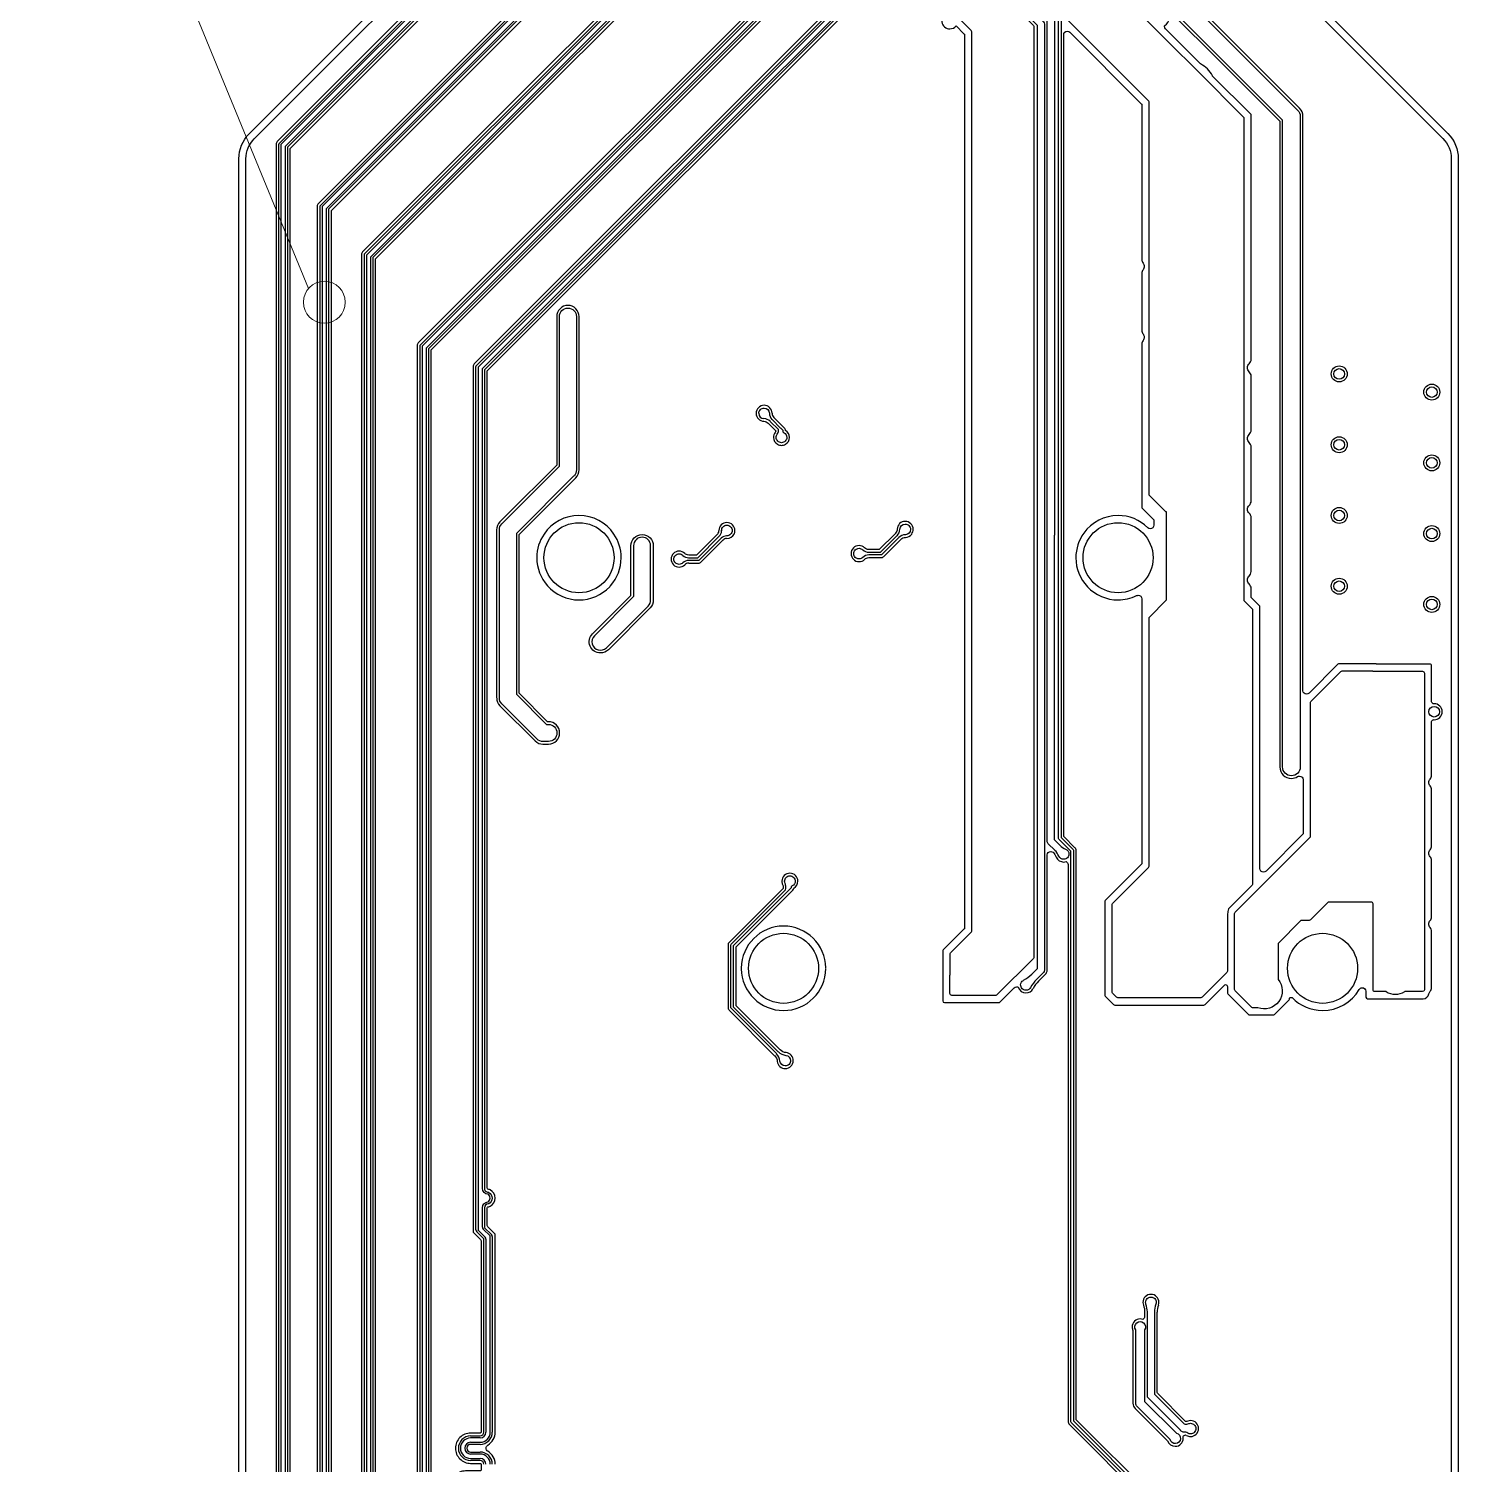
# Model space of a CAD drawing. Extents: x 4328 to 4769, y 264 to 576.
# Drawn here: x 4697.66 to 4738.08, y 477.68 to 518.25 of the extents above; entities that cross this region are included whole.
import ezdxf

# ---------------------------------------------------------------- set-up
doc = ezdxf.new("R2010")
doc.units = 0
doc.layers.add('gbr-dxf_layer0', color=7, linetype='Continuous')
doc.layers.add('gbr-outline-dxf_layer1', color=2, linetype='Continuous')
doc.layers.add('備註', color=1, linetype='Continuous', lineweight=5)

msp = doc.modelspace()

# ---------------------------------------------------------------- linework, layer by layer
at = {"layer": 'gbr-dxf_layer0'}
for p, q in [((4704.748, 515.008), (4715.929, 526.189)), ((4705.912, 513.256), (4717.66, 525.005)), ((4707.162, 511.888), (4718.786, 523.511)), ((4708.737, 509.313), (4720.591, 521.167)), ((4708.917, 509.238), (4720.771, 521.093)), ((4710.318, 508.722), (4721.704, 520.107)), ((4737.881, 514.58), (4737.881, 508.506)), ((4729.133, 511.331), (4729.133, 509.735)), ((4729.133, 509.33), (4729.133, 508.506)), ((4703.806, 507.993), (4703.806, 508.481)), ((4704.658, 508.506), (4704.658, 507.968)), ((4705.822, 508.506), (4705.822, 508.481)), ((4705.822, 508.481), (4705.822, 507.968)), ((4706.222, 507.993), (4706.222, 508.506)), ((4707.072, 508.481), (4707.072, 507.968)), ((4707.473, 507.968), (4707.473, 508.506)), ((4708.646, 508.481), (4708.646, 507.993)), ((4709.047, 507.993), (4709.047, 508.481)), ((4710.228, 508.506), (4710.228, 507.968)), ((4710.629, 507.993), (4710.629, 508.481)), ((4712.593, 508.506), (4712.593, 507.968)), ((4724.12, 508.506), (4724.12, 508.481)), ((4724.12, 508.481), (4724.12, 507.968)), ((4729.133, 508.506), (4729.133, 508.481)), ((4729.133, 508.481), (4729.133, 507.993)), ((4732.224, 506.91), (4732.224, 508.428)), ((4733.689, 507.993), (4733.689, 508.481)), ((4737.881, 508.506), (4737.881, 507.968)), ((4703.806, 506.506), (4703.806, 507.993)), ((4704.658, 507.968), (4704.658, 506.481)), ((4705.059, 506.506), (4705.059, 507.993)), ((4705.822, 507.968), (4705.822, 506.481)), ((4706.222, 506.481), (4706.222, 507.993)), ((4707.072, 507.968), (4707.072, 506.506)), ((4707.473, 506.506), (4707.473, 507.968)), ((4708.647, 507.993), (4708.647, 506.481)), ((4709.047, 506.506), (4709.047, 507.993)), ((4710.228, 507.968), (4710.228, 506.481)), ((4710.629, 506.506), (4710.629, 507.993)), ((4712.593, 507.968), (4712.593, 506.481)), ((4713.227, 506.481), (4713.227, 507.993)), ((4724.12, 507.968), (4724.12, 506.506)), ((4726.925, 506.506), (4726.925, 507.968)), ((4729.133, 507.993), (4729.133, 506.481)), ((4733.689, 506.506), (4733.689, 507.993)), ((4737.881, 507.968), (4737.881, 506.481)), ((4718.975, 507.021), (4718.735, 507.261)), ((4718.574, 507.101), (4718.786, 506.89)), ((4718.681, 507.208), (4718.922, 506.966)), ((4703.806, 505.993), (4703.806, 506.506)), ((4704.658, 506.481), (4704.658, 505.968)), ((4705.059, 505.968), (4705.059, 506.506)), ((4705.821, 506.481), (4705.821, 505.993)), ((4706.222, 505.993), (4706.222, 506.481)), ((4707.072, 506.506), (4707.072, 505.968)), ((4707.473, 505.993), (4707.473, 506.506)), ((4708.647, 506.481), (4708.647, 505.968)), ((4709.047, 505.993), (4709.047, 506.506)), ((4710.228, 506.481), (4710.228, 505.968)), ((4710.629, 505.968), (4710.629, 506.506)), ((4712.593, 506.481), (4712.593, 505.993)), ((4713.227, 505.993), (4713.227, 506.481)), ((4724.12, 506.506), (4724.12, 505.968)), ((4726.925, 505.993), (4726.925, 506.506)), ((4729.133, 506.481), (4729.133, 505.968)), ((4732.224, 504.909), (4732.224, 506.427)), ((4733.689, 505.993), (4733.689, 506.506)), ((4737.881, 506.481), (4737.881, 505.968)), ((4703.806, 504.481), (4703.806, 505.993)), ((4705.822, 505.993), (4705.822, 504.481)), ((4706.222, 504.506), (4706.222, 505.993)), ((4707.473, 504.506), (4707.473, 505.993)), ((4709.047, 504.481), (4709.047, 505.993)), ((4726.925, 504.506), (4726.925, 505.993)), ((4733.689, 504.481), (4733.689, 505.993)), ((4704.658, 505.968), (4704.658, 504.506)), ((4705.059, 504.506), (4705.059, 505.968)), ((4707.072, 505.968), (4707.072, 504.481)), ((4708.646, 505.968), (4708.646, 504.481)), ((4710.228, 505.968), (4710.228, 504.506)), ((4710.629, 504.506), (4710.629, 505.968)), ((4724.12, 505.968), (4724.12, 504.481)), ((4737.881, 505.968), (4737.881, 504.506)), ((4703.806, 503.993), (4703.806, 504.481)), ((4704.658, 504.506), (4704.658, 503.968)), ((4705.059, 503.993), (4705.059, 504.506)), ((4705.822, 504.481), (4705.822, 503.968)), ((4706.222, 503.993), (4706.222, 504.506)), ((4707.072, 504.481), (4707.072, 503.968)), ((4707.473, 503.968), (4707.473, 504.506)), ((4708.646, 504.481), (4708.646, 503.993)), ((4709.047, 503.993), (4709.047, 504.481)), ((4710.228, 504.506), (4710.228, 503.968)), ((4710.629, 503.993), (4710.629, 504.506)), ((4724.12, 504.481), (4724.12, 503.993)), ((4726.925, 503.968), (4726.925, 504.506)), ((4732.224, 502.91), (4732.224, 504.428)), ((4733.689, 503.993), (4733.689, 504.481)), ((4737.881, 504.506), (4737.881, 503.968)), ((4703.806, 502.506), (4703.806, 503.993)), ((4704.658, 503.968), (4704.658, 502.481)), ((4705.059, 502.481), (4705.059, 503.993)), ((4705.822, 503.968), (4705.822, 502.506)), ((4706.222, 502.481), (4706.222, 503.993)), ((4707.072, 503.968), (4707.072, 502.506)), ((4707.473, 502.506), (4707.473, 503.968)), ((4708.647, 503.993), (4708.647, 502.481)), ((4709.047, 502.506), (4709.047, 503.993)), ((4710.228, 503.968), (4710.228, 502.481)), ((4710.629, 502.481), (4710.629, 503.993)), ((4710.894, 503.968), (4710.894, 502.506)), ((4724.12, 503.993), (4724.12, 502.481)), ((4726.925, 502.506), (4726.925, 503.968)), ((4733.689, 502.481), (4733.689, 503.993)), ((4737.881, 503.968), (4737.881, 502.506)), ((4703.806, 501.968), (4703.806, 502.506)), ((4704.658, 502.481), (4704.658, 501.993)), ((4705.059, 501.993), (4705.059, 502.481)), ((4705.822, 502.506), (4705.822, 501.968)), ((4706.222, 501.993), (4706.222, 502.481)), ((4707.072, 502.506), (4707.072, 501.968)), ((4707.473, 501.968), (4707.473, 502.506)), ((4708.646, 502.481), (4708.646, 501.993)), ((4709.047, 501.968), (4709.047, 502.506)), ((4710.228, 502.481), (4710.228, 501.993)), ((4710.629, 501.993), (4710.629, 502.481)), ((4710.894, 502.506), (4710.894, 501.968)), ((4711.528, 501.993), (4711.528, 502.481)), ((4724.12, 502.481), (4724.12, 501.993)), ((4726.925, 501.968), (4726.925, 502.506)), ((4733.689, 501.993), (4733.689, 502.481)), ((4737.881, 502.506), (4737.881, 501.968)), ((4703.806, 491.707), (4703.806, 501.968)), ((4704.658, 501.993), (4704.658, 491.682)), ((4705.059, 491.707), (4705.059, 501.993)), ((4705.822, 501.968), (4705.822, 491.682)), ((4706.222, 491.682), (4706.222, 501.993)), ((4707.072, 501.968), (4707.072, 491.707)), ((4707.473, 491.707), (4707.473, 501.968)), ((4708.647, 501.993), (4708.647, 491.682)), ((4709.047, 491.707), (4709.047, 501.968)), ((4710.228, 501.993), (4710.228, 491.682)), ((4710.629, 491.707), (4710.629, 501.993)), ((4710.894, 501.968), (4710.894, 499.339)), ((4724.12, 501.993), (4724.12, 501.968)), ((4737.881, 501.968), (4737.881, 491.707)), ((4737.325, 495.157), (4737.325, 496.738)), ((4719.211, 493.959), (4719.117, 493.864)), ((4737.325, 491.682), (4737.325, 492.738)), ((4703.806, 480.318), (4703.806, 491.707)), ((4704.658, 491.682), (4704.658, 480.343)), ((4705.059, 480.318), (4705.059, 491.707)), ((4705.821, 491.682), (4705.821, 480.343)), ((4706.222, 480.343), (4706.222, 491.682)), ((4707.072, 491.707), (4707.072, 480.318)), ((4708.647, 491.682), (4708.647, 480.343)), ((4709.047, 480.318), (4709.047, 491.707)), ((4710.629, 485.476), (4710.629, 491.707)), ((4717.435, 491.682), (4717.435, 490.591)), ((4717.811, 491.688), (4717.811, 491.682)), ((4720.197, 491.694), (4720.197, 491.7)), ((4723.507, 491.682), (4723.507, 491.589)), ((4727.049, 491.707), (4727.049, 491.682)), ((4727.049, 491.682), (4727.049, 480.343)), ((4728.087, 491.707), (4728.087, 491.682)), ((4737.325, 491.157), (4737.325, 491.682)), ((4737.881, 491.707), (4737.881, 480.318)), ((4710.49, 484.38), (4710.49, 484.923)), ((4710.547, 484.925), (4710.547, 484.379)), ((4710.527, 484.055), (4710.334, 484.248)), ((4710.373, 484.289), (4710.569, 484.093)), ((4710.708, 484.129), (4710.513, 484.323)), ((4710.554, 484.363), (4710.749, 484.168)), ((4710.715, 478.586), (4710.715, 484.111)), ((4710.772, 484.113), (4710.772, 478.585)), ((4710.534, 478.585), (4710.534, 484.037)), ((4710.591, 484.038), (4710.591, 478.586)), ((4729.569, 480.343), (4729.569, 481.972)), ((4703.806, 444.318), (4703.806, 480.318)), ((4705.059, 463.941), (4705.059, 480.318)), ((4708.647, 480.343), (4708.647, 480.318)), ((4708.647, 480.318), (4708.647, 463.698)), ((4709.047, 463.698), (4709.047, 480.318)), ((4710.853, 478.585), (4710.853, 480.318)), ((4727.276, 479.393), (4727.276, 480.343)), ((4737.881, 480.318), (4737.881, 444.28)), ((4710.159, 478.476), (4710.426, 478.476)), ((4710.425, 478.419), (4710.161, 478.419)), ((4710.159, 478.296), (4710.425, 478.296)), ((4710.426, 478.239), (4710.16, 478.239)), ((4710.16, 478.021), (4710.426, 478.021)), ((4710.425, 477.964), (4710.159, 477.964)), ((4710.159, 477.841), (4710.425, 477.841)), ((4710.426, 477.784), (4710.16, 477.784))]:
    msp.add_line(p, q, dxfattribs=at)
at = {"layer": 'gbr-dxf_layer0', "linetype": 'Continuous'}
for points in [[(4721.04, 540.845, -0.099525), (4721.014, 540.751), (4720.942, 540.751, 0.089296), (4720.957, 540.83, 0.41422), (4720.731, 541.056, 0.41422), (4720.505, 540.83, 0.231229), (4720.592, 540.651, -0.179547), (4720.665, 540.53), (4720.665, 537.504, -0.198804), (4720.651, 537.469), (4720.507, 537.325, 0.198757), (4720.492, 537.29), (4720.492, 533.567, -0.135276), (4720.442, 533.432, 0.157191), (4720.4, 533.3, 0.181517), (4720.456, 533.151, -0.181196), (4720.516, 532.991), (4720.516, 521.228, -0.194498), (4720.502, 521.193), (4708.679, 509.371, 0.198962), (4708.647, 509.293), (4708.647, 508.481)], [(4705.059, 507.993), (4705.059, 508.481), (4705.059, 508.506), (4705.059, 514.867), (4716.24, 526.048, 0.198884), (4716.255, 526.084), (4716.255, 533.518, -0.198989), (4716.27, 533.553), (4716.286, 533.569, -0.165504), (4716.421, 533.63, 0.388839), (4716.628, 533.855, 0.380373), (4716.428, 534.079, -0.128324), (4716.338, 534.115, -0.09045), (4716.329, 534.151), (4716.329, 537.882, -0.198889), (4716.343, 537.918), (4717.87, 539.444, 0.198874), (4717.885, 539.48), (4717.885, 540.541), (4717.923, 540.579)], [(4709.047, 508.481), (4709.047, 509.172), (4720.902, 521.027, 0.198874), (4720.917, 521.062), (4720.917, 532.49, -0.160575), (4720.991, 532.539, 0.343149), (4721.162, 532.758, 0.197374), (4721.096, 532.917, -0.173063), (4721.023, 533.077), (4721.023, 533.733, 0.198889), (4721.008, 533.768), (4720.908, 533.869, -0.198941), (4720.893, 533.904), (4720.893, 537.124, -0.198766), (4720.908, 537.159), (4721.052, 537.303, 0.198763), (4721.066, 537.338), (4721.066, 540.474), (4721.124, 540.532, -0.179117), (4721.282, 540.603)], [(4723.541, 540.719, 0.013063), (4723.541, 540.71), (4723.541, 540.584, -0.198865), (4723.526, 540.549), (4723.314, 540.336, 0.198928), (4723.262, 540.211), (4723.262, 539.962, 0.198914), (4723.314, 539.837), (4723.405, 539.745), (4723.405, 524.116, 0.198891), (4723.457, 523.992), (4723.806, 523.643, -0.198854), (4723.821, 523.608), (4723.821, 520.664, 0.198914), (4723.872, 520.54), (4726.068, 518.344, -0.198959), (4726.083, 518.309), (4726.083, 492.011, -0.198804), (4726.068, 491.976), (4725.038, 490.945, -0.198814), (4725.002, 490.93), (4723.76, 490.93, -0.414254), (4723.71, 490.98), (4723.71, 491.503)], [(4723.817, 540.716), (4723.817, 540.49, -0.200082), (4723.787, 540.419), (4723.538, 540.17), (4723.538, 540.003), (4723.652, 539.889, -0.204648), (4723.681, 539.816), (4723.681, 524.158), (4724.064, 523.775, -0.210993), (4724.097, 523.701), (4724.097, 520.706), (4726.351, 518.451, -0.204648), (4726.381, 518.378), (4726.381, 491.647, -0.200082), (4726.351, 491.576), (4726.163, 491.388)], [(4733.689, 508.481), (4733.689, 515.774, 0.198922), (4733.594, 516.004), (4726.84, 522.758), (4726.84, 525.394, 0.414219), (4726.514, 525.72, 0.030221), (4726.475, 525.717, -0.139443), (4726.416, 525.741), (4726.346, 525.811, -0.198868), (4726.331, 525.847), (4726.331, 535.604, 0.198925), (4726.28, 535.728), (4726.272, 535.736, 0.382289), (4726.048, 535.937, 0.414185), (4725.822, 535.711, 0.237766), (4725.913, 535.529, -0.075813), (4725.979, 535.461), (4725.979, 535.163, -0.414106), (4725.929, 535.113), (4724.235, 535.113, -0.414264), (4724.185, 535.163), (4724.185, 540.664, -0.133225), (4724.299, 540.703)], [(4719.603, 540.446), (4719.622, 540.429), (4719.627, 540.265), (4719.627, 539.217, -0.198889), (4719.613, 539.182), (4718.805, 538.374, 0.198757), (4718.791, 538.339), (4718.791, 533.732, 0.049997), (4718.793, 533.71, -0.083012), (4718.762, 533.621, 0.128596), (4718.733, 533.511, 0.069535), (4718.741, 533.449, 0.194841), (4718.71, 533.372), (4718.71, 523.572, -0.194509), (4718.696, 523.537), (4707.104, 511.945, 0.198965), (4707.072, 511.867), (4707.072, 508.481)], [(4707.473, 508.506), (4707.473, 511.747), (4719.097, 523.371, 0.198884), (4719.111, 523.406), (4719.111, 532.892, -0.197874), (4719.126, 532.927), (4719.349, 533.15, 0.198909), (4719.381, 533.228), (4719.381, 533.738, 0.199074), (4719.366, 533.773), (4719.206, 533.933, -0.199149), (4719.191, 533.968), (4719.191, 538.173, -0.198951), (4719.206, 538.208), (4720.014, 539.016, 0.198959), (4720.028, 539.051), (4720.028, 540.413), (4720.064, 540.451)], [(4726.673, 495.032, -0.011146), (4726.67, 495.035), (4726.489, 495.216, -0.210827), (4726.455, 495.291), (4726.455, 503.951, -0.07801), (4726.46, 503.982), (4726.46, 518.502), (4724.209, 520.753, -0.2109), (4724.176, 520.828), (4724.176, 523.791), (4723.786, 524.182, -0.204871), (4723.756, 524.256), (4723.756, 539.87, 0.089996), (4723.659, 539.96, -0.021547), (4723.652, 539.965, -0.240338), (4723.59, 540.087)], [(4726.021, 491.529), (4726.181, 491.688), (4726.181, 518.339), (4723.926, 520.594, -0.204648), (4723.897, 520.667), (4723.897, 523.66), (4723.511, 524.046, -0.204648), (4723.481, 524.119), (4723.481, 539.777), (4723.367, 539.891, -0.204648), (4723.338, 539.964)], [(4723.959, 539.901), (4723.959, 524.295), (4724.35, 523.905, -0.204871), (4724.379, 523.831), (4724.379, 520.871), (4726.634, 518.616, -0.204573), (4726.664, 518.542), (4726.664, 503.956, -0.07801), (4726.659, 503.924), (4726.659, 495.333), (4726.816, 495.176)], [(4726.255, 535.511), (4726.255, 525.795), (4726.366, 525.684, 0.160738), (4726.478, 525.641, -0.457735), (4726.764, 525.394), (4726.764, 522.726), (4733.537, 515.954, -0.203229), (4733.613, 515.774), (4733.613, 497.387, -1), (4733.113, 497.387), (4733.113, 515.67), (4726.341, 522.443, -0.203229), (4726.264, 522.623), (4726.264, 525.37, -0.149592), (4726.264, 525.385)], [(4717.774, 533.219, -0.19517), (4717.653, 533.169, 0.412868), (4717.428, 532.943, 0.227941), (4717.513, 532.766, -0.181589), (4717.585, 532.645), (4717.585, 525.066, -0.194509), (4717.571, 525.031), (4705.854, 513.314, 0.198962), (4705.822, 513.236), (4705.822, 508.506)], [(4721.526, 533.552, 0.213907), (4721.451, 533.384, 0.216999), (4721.528, 533.213, -0.160824), (4721.628, 533.045), (4721.628, 520.168, -0.194498), (4721.614, 520.133), (4710.26, 508.779, 0.1989), (4710.228, 508.702), (4710.228, 508.506)], [(4706.222, 508.506), (4706.222, 513.116), (4717.939, 524.832, 0.012365), (4717.944, 524.838), (4717.971, 524.865, 0.198878), (4717.986, 524.9), (4717.986, 524.936, 0.015787), (4717.986, 524.946), (4717.986, 532.559), (4718.032, 532.605)], [(4726.543, 526.746, 0.198942), (4726.894, 525.898), (4737.647, 515.146, -0.19887), (4737.881, 514.58)], [(4703.806, 508.481), (4703.806, 514.577, -0.198918), (4704.041, 515.143), (4710.59, 521.692), (4714.796, 525.898)], [(4715.84, 526.215), (4704.691, 515.065, 0.198909), (4704.658, 514.987), (4704.658, 508.506)], [(4704.92, 463.942), (4704.92, 514.913, -0.199584), (4704.929, 514.933), (4716.11, 526.114)], [(4717.701, 524.965), (4705.96, 513.224), (4705.96, 462.625, -0.199639), (4705.952, 462.605)], [(4706.092, 513.181), (4717.841, 524.93, 0.189295), (4717.847, 524.945)], [(4718.826, 523.471), (4707.211, 511.856), (4707.211, 462.686), (4707.255, 462.572), (4707.439, 462.387, -0.212019), (4707.449, 462.366), (4707.449, 461.966, -0.199677), (4707.44, 461.946)], [(4707.334, 462.715), (4707.334, 511.793, -0.199584), (4707.342, 511.813), (4718.966, 523.436)], [(4719.006, 523.396), (4707.391, 511.781), (4707.391, 462.719), (4707.409, 462.672), (4707.621, 462.461, -0.209922), (4707.629, 462.439), (4707.629, 462.16)], [(4728.128, 520.407, -0.195012), (4728.199, 520.436, -0.199025), (4728.271, 520.406), (4733.038, 515.639), (4733.038, 497.387)], [(4710.49, 485.474), (4710.49, 508.627, -0.199584), (4710.498, 508.647), (4721.884, 520.033)], [(4710.629, 508.481), (4710.629, 508.581), (4721.932, 519.884, -0.039042), (4721.941, 519.895)], [(4723.712, 491.504), (4723.712, 492.093, -0.198877), (4723.726, 492.129), (4724.31, 492.712, 0.198831), (4724.324, 492.747), (4724.324, 518.162, 0.199011), (4724.31, 518.197), (4722.567, 519.939, -0.19897), (4722.553, 519.974, 0.198991), (4722.538, 520.009), (4722.391, 520.156, -0.198814), (4722.377, 520.192)], [(4732.224, 508.909), (4732.224, 515.826), (4731.136, 516.914), (4731.132, 516.921, 0.146959), (4730.796, 517.257), (4730.79, 517.26), (4729.806, 518.244, -0.19904), (4729.776, 518.316, -0.071879), (4729.78, 518.345, 0.282044), (4729.904, 518.547, 0.414224), (4729.678, 518.773, 0.283479), (4729.476, 518.648, -0.068545), (4729.448, 518.644, -0.199041), (4729.376, 518.674), (4728.71, 519.341, -0.198789), (4728.68, 519.413, -0.037129), (4728.681, 519.428, 0.248247), (4728.78, 519.615, 0.414223), (4728.554, 519.841, 0.247838), (4728.367, 519.742, -0.038055), (4728.352, 519.741, -0.198987), (4728.28, 519.771), (4727.984, 520.067, -0.198944), (4727.954, 520.139)], [(4723.388, 518.632, -0.161622), (4723.483, 518.443, 0.374713), (4723.707, 518.248, 0.229525), (4723.884, 518.334), (4724.105, 518.112, -0.198757), (4724.12, 518.077), (4724.12, 508.506)], [(4729.303, 476.693), (4727.137, 478.859, -0.210077), (4727.125, 478.886), (4727.125, 495.009), (4726.787, 495.347, -0.210482), (4726.774, 495.375), (4726.774, 518.611)], [(4726.849, 518.612), (4726.849, 495.39), (4727.189, 495.051, -0.215527), (4727.2, 495.022), (4727.2, 478.902), (4729.355, 476.747)], [(4729.257, 518.506), (4731.355, 516.407, -0.015248), (4731.387, 516.374), (4732.02, 515.742), (4732.02, 502.092), (4732.267, 501.846), (4732.267, 494.083, -0.199074), (4732.252, 494.048), (4731.58, 493.376, -0.048747), (4731.552, 493.233), (4731.552, 491.613, -0.199074), (4731.538, 491.578), (4730.835, 490.876, -0.198826), (4730.8, 490.861), (4728.456, 490.861, -0.198804), (4728.421, 490.876), (4728.306, 490.991, -0.198964), (4728.291, 491.026), (4728.291, 493.49, -0.198877), (4728.306, 493.526), (4729.323, 494.543, 0.198842), (4729.338, 494.578), (4729.338, 501.608), (4729.835, 502.105), (4729.835, 504.596), (4729.811, 504.596), (4729.338, 505.07), (4729.338, 516.181, 0.198804), (4729.323, 516.216), (4726.94, 518.599, -0.19571)], [(4726.925, 518.079, -0.414233), (4727.027, 518.181, -0.198863), (4727.099, 518.151), (4729.119, 516.131, -0.198996), (4729.133, 516.096), (4729.133, 511.734)], [(4704.74, 463.942), (4704.74, 514.985, -0.217935), (4704.748, 515.008)], [(4705.778, 462.511), (4705.903, 462.637), (4705.903, 513.235, -0.20964), (4705.912, 513.256)], [(4706.084, 462.244), (4706.084, 513.16, -0.20964), (4706.092, 513.181)], [(4707.374, 461.96), (4707.392, 461.978), (4707.392, 462.354), (4707.211, 462.535, -0.117928), (4707.204, 462.546), (4707.156, 462.669, -0.104108), (4707.154, 462.681), (4707.154, 511.867, -0.199677), (4707.162, 511.888)], [(4729.133, 511.733, 0.162727), (4729.169, 511.628, -0.173688), (4729.203, 511.533, -0.169711), (4729.17, 511.439, 0.166216), (4729.133, 511.332)], [(4711.041, 504.257), (4712.668, 505.885), (4712.668, 510.114, -1), (4713.151, 510.114), (4713.151, 505.785, -0.197554), (4713.081, 505.615)], [(4713.227, 507.993), (4713.227, 508.481), (4713.227, 508.506), (4713.227, 510.114, 0.414222), (4712.91, 510.431, 0.414222), (4712.593, 510.114), (4712.593, 508.506)], [(4708.728, 463.7), (4708.728, 509.291, -0.20964), (4708.737, 509.313)], [(4708.909, 463.56), (4708.909, 509.217, -0.20964), (4708.917, 509.238)], [(4729.172, 509.624, -0.164374), (4729.203, 509.533, -0.165508), (4729.171, 509.441)], [(4732.224, 508.429, 0.208334), (4732.168, 508.557, -0.212024), (4732.119, 508.669, -0.211862), (4732.168, 508.78, 0.208526), (4732.224, 508.908)], [(4710.31, 484.304), (4710.31, 508.7, -0.20964), (4710.318, 508.722)], [(4718.68, 507.389, 0.403662), (4718.455, 507.607, 0.41422), (4718.229, 507.381)], [(4718.229, 507.381, 0.40841), (4718.45, 507.155, -0.190298), (4718.573, 507.102)], [(4718.305, 507.381, -0.414224), (4718.455, 507.531, -0.408586), (4718.605, 507.384, 0.188557), (4718.678, 507.211)], [(4718.863, 506.899, 0.033847), (4718.861, 506.922), (4718.629, 507.154)], [(4718.787, 506.888, -0.14075), (4718.768, 506.839, 0.16646), (4718.721, 506.701, 0.264941), (4718.831, 506.506)], [(4719.019, 506.832, -0.273255), (4719.097, 506.701, -0.414224), (4718.947, 506.551, -0.414224), (4718.797, 506.701, -0.167704), (4718.829, 506.793, 0.163256), (4718.863, 506.896)], [(4718.924, 506.964), (4718.971, 506.917, -0.210413), (4718.984, 506.889), (4718.984, 506.857, 0.062738), (4719.018, 506.832)], [(4719.062, 506.506, 0.264931), (4719.173, 506.701, 0.268367), (4719.059, 506.897, 0.182674), (4719.026, 506.97), (4718.977, 507.019)], [(4732.166, 506.56, -0.206679), (4732.119, 506.669, -0.212157), (4732.168, 506.78, 0.208151), (4732.224, 506.908)], [(4718.832, 506.506, 0.134402), (4718.947, 506.475, 0.134384), (4719.062, 506.506)], [(4712.593, 505.993), (4712.593, 505.916), (4711.158, 504.481), (4710.987, 504.311, 0.199071), (4710.894, 504.086), (4710.894, 503.968)], [(4711.528, 502.481), (4711.528, 503.955), (4711.542, 503.968), (4712.08, 504.506), (4713.134, 505.561, 0.198778), (4713.227, 505.785), (4713.227, 505.993)], [(4713.08, 505.614), (4711.453, 503.986), (4711.453, 499.439), (4712.304, 498.588), (4712.358, 498.588, -1), (4712.358, 498.105), (4712.21, 498.105, -0.205385), (4712.033, 498.176), (4711.041, 499.168, -0.202719), (4710.97, 499.342)], [(4732.224, 504.429, 0.20473), (4732.17, 504.556, -0.216244), (4732.119, 504.669, -0.213371), (4732.169, 504.78, 0.207299), (4732.224, 504.908)], [(4714.211, 503.968, 0.249075), (4713.222, 504.493, 0.249072), (4712.233, 503.968)], [(4729.363, 504.481), (4729.474, 504.37), (4729.474, 504.221, -0.41409), (4729.372, 504.119, -0.197109), (4729.301, 504.149, 0.197301), (4728.462, 504.493, 0.242249), (4727.491, 503.993, 0.156269), (4727.269, 503.3, 0.191298), (4727.594, 502.481)], [(4710.97, 499.342), (4710.97, 504.086, -0.197554), (4711.04, 504.256)], [(4712.233, 503.968, 0.148348), (4712.029, 503.306), (4712.029, 503.3)], [(4714.415, 503.3), (4714.415, 503.306, 0.14833), (4714.211, 503.968)], [(4717.398, 503.842, 0.006192), (4717.403, 503.842, 0.286098), (4717.606, 503.968, 0.114484), (4717.629, 504.068, 0.414192), (4717.403, 504.294, 0.414222), (4717.177, 504.068)], [(4717.253, 504.068, -0.414224), (4717.403, 504.218, -0.414224), (4717.553, 504.068, -0.414224), (4717.403, 503.918)], [(4722.157, 503.975), (4721.711, 503.528), (4721.414, 503.528, -0.190279), (4721.297, 503.576, 0.196284), (4721.139, 503.641, 0.414217), (4720.913, 503.415)], [(4722.627, 503.968, 0.157909), (4722.67, 504.101, 0.414224), (4722.444, 504.327, 0.400877), (4722.218, 504.111, -0.15812), (4722.174, 503.993, -0.028229), (4722.158, 503.976)], [(4722.213, 503.923, 0.182638), (4722.294, 504.104, -0.407964), (4722.444, 504.251, -0.414224), (4722.594, 504.101, -0.399159), (4722.451, 503.951)], [(4722.32, 503.817, -0.18397), (4722.453, 503.875, 0.229979), (4722.627, 503.968)], [(4717.136, 503.961), (4716.548, 503.374), (4716.324, 503.374, -0.19862), (4716.211, 503.421)], [(4716.324, 503.147), (4716.595, 503.147, 0.198903), (4716.675, 503.18), (4717.296, 503.801)], [(4717.242, 503.854), (4716.622, 503.234, -0.200296), (4716.595, 503.223), (4716.325, 503.223)], [(4720.913, 503.415, 0.414189), (4721.139, 503.189, 0.195474), (4721.296, 503.253, -0.195168), (4721.416, 503.302), (4721.758, 503.302, 0.198925), (4721.838, 503.335), (4722.318, 503.815)], [(4720.989, 503.415, -0.414224), (4721.139, 503.565, -0.189705), (4721.241, 503.524)], [(4722.45, 503.951, 0.187335), (4722.265, 503.869), (4721.784, 503.389)], [(4714.093, 502.484, 0.006321), (4714.113, 502.506, 0.182599), (4714.415, 503.294)], [(4716.21, 503.422, 0.197254), (4716.052, 503.487, 0.414224), (4715.826, 503.261)], [(4715.826, 503.261, 0.414222), (4716.052, 503.035, 0.197009), (4716.21, 503.1)], [(4715.902, 503.261, -0.414224), (4716.052, 503.411, -0.202945), (4716.159, 503.365, 0.193836), (4716.322, 503.298)], [(4716.324, 503.223, 0.19574), (4716.159, 503.156, -0.202575), (4716.052, 503.111, -0.414224), (4715.902, 503.261)], [(4721.783, 503.388, -0.189791), (4721.757, 503.378), (4721.416, 503.378, 0.194215), (4721.244, 503.308, -0.197093), (4721.139, 503.265, -0.414224), (4720.989, 503.415)], [(4732.166, 502.559, -0.207183), (4732.119, 502.669, -0.212432), (4732.168, 502.78, 0.207815), (4732.224, 502.908)], [(4712.331, 502.506, 0.213948), (4713.222, 502.107, 0.206539), (4714.09, 502.481)], [(4727.594, 502.481, 0.206564), (4728.462, 502.107, 0.114283), (4728.987, 502.228, -0.114463), (4729.031, 502.238, -0.413945), (4729.133, 502.137), (4729.133, 501.993)], [(4710.895, 499.332, 0.193667), (4710.987, 499.115), (4711.98, 498.122, 0.198917), (4712.204, 498.029), (4712.358, 498.029, 0.41419), (4712.675, 498.347, 0.41422), (4712.358, 498.664, 0.018107), (4712.335, 498.664), (4711.528, 499.47), (4711.528, 501.993)], [(4724.12, 501.968), (4724.12, 492.832, -0.199074), (4724.105, 492.797), (4723.522, 492.213, 0.199097), (4723.507, 492.178), (4723.507, 491.682)], [(4727.276, 480.343), (4727.276, 491.682), (4727.276, 491.707), (4727.276, 495.024, 0.198955), (4727.243, 495.104), (4726.925, 495.422), (4726.925, 501.968)], [(4729.133, 501.993), (4729.133, 494.663, -0.198804), (4729.119, 494.627), (4728.102, 493.61, 0.198741), (4728.087, 493.575), (4728.087, 491.707)], [(4735.756, 500.298, 0.19933), (4735.746, 500.302), (4734.712, 500.302, 0.198766), (4734.677, 500.287), (4733.863, 499.474, -0.198682), (4733.791, 499.444, -0.399984), (4733.689, 499.541), (4733.689, 501.993)], [(4731.757, 491.092), (4731.757, 493.243, -0.198804), (4731.771, 493.278), (4733.901, 495.408), (4733.901, 499.202, -0.198877), (4733.915, 499.237), (4734.761, 500.083, -0.198818), (4734.797, 500.098), (4735.662, 500.098, -0.199514), (4735.671, 500.093, 0.199406), (4735.681, 500.089), (4737.071, 500.089, -0.414095), (4737.121, 500.039), (4737.121, 491.087, -0.414106), (4737.071, 491.037), (4736.565, 491.037)], [(4737.325, 496.738, 0.173674), (4737.285, 496.849, -0.1781), (4737.25, 496.947, -0.17842), (4737.286, 497.044, 0.169777), (4737.325, 497.153), (4737.325, 498.643, -0.229699), (4737.364, 498.723, 0.039587), (4737.4, 498.721, 0.414222), (4737.626, 498.947, 0.414224), (4737.4, 499.173, 0.039415), (4737.364, 499.17, -0.230276), (4737.325, 499.25), (4737.325, 500.244, 0.414254), (4737.275, 500.294), (4735.766, 500.294, -0.198821), (4735.756, 500.298)], [(4733.363, 497.061, 0.14359), (4733.539, 497.112, -0.143599), (4733.594, 497.128, -0.414233), (4733.696, 497.026)], [(4733.696, 497.026), (4733.696, 495.492), (4732.645, 494.441, -0.198808), (4732.573, 494.411, -0.414224), (4732.471, 494.513)], [(4726.819, 495.173), (4726.822, 495.17, 0.08899), (4726.978, 495.064, -0.308757), (4727.074, 494.925, -0.414224), (4726.924, 494.775, -0.288794), (4726.788, 494.86)], [(4737.325, 494.738, 0.171675), (4737.286, 494.848, -0.180456), (4737.25, 494.947, -0.178264), (4737.285, 495.044, 0.173527), (4737.325, 495.155)], [(4726.217, 491.335), (4726.405, 491.522, 0.198939), (4726.457, 491.647), (4726.457, 491.682), (4726.457, 491.707), (4726.457, 494.902, -0.394225), (4726.559, 494.997, -0.174415), (4726.624, 494.973, -0.091156), (4726.716, 494.836, 0.300168), (4726.924, 494.699, 0.082002), (4726.996, 494.711, -0.256663), (4727.049, 494.628), (4727.049, 491.707)], [(4737.325, 492.738, 0.171016), (4737.287, 492.848, -0.181193), (4737.25, 492.947, -0.178728), (4737.286, 493.044, 0.169585), (4737.325, 493.152), (4737.325, 494.737)], [(4717.661, 491.707), (4717.661, 492.301), (4719.164, 493.804, 0.019871), (4719.171, 493.81), (4719.265, 493.905, 0.141151), (4719.295, 493.96, 0.270905), (4719.411, 494.157, 0.414224), (4719.185, 494.383, 0.414223), (4718.959, 494.157, 0.106152), (4718.979, 494.064, -0.103845), (4718.994, 493.99, -0.054834), (4718.99, 493.95), (4717.468, 492.428, 0.198965), (4717.435, 492.348), (4717.435, 491.682)], [(4719.07, 493.991, 0.103392), (4719.048, 494.095, -0.106031), (4719.035, 494.157, -0.414224), (4719.185, 494.307, -0.414224), (4719.335, 494.157, -0.285655), (4719.251, 494.022, 0.032185), (4719.222, 494.005), (4719.222, 493.985, -0.189734), (4719.212, 493.96)], [(4717.51, 490.592), (4717.51, 492.346, -0.215691), (4717.521, 492.374), (4719.058, 493.911, 0.077407), (4719.07, 493.99)], [(4736.037, 491.037), (4735.721, 491.037, -0.414254), (4735.671, 491.087), (4735.671, 493.515, 0.414254), (4735.621, 493.565), (4734.423, 493.565, 0.198867), (4734.388, 493.55), (4733.901, 493.063, -0.198959), (4733.866, 493.049), (4733.654, 493.049, 0.11329), (4733.632, 493.044), (4732.987, 492.398), (4732.987, 491.38, -0.773719), (4732.412, 490.581), (4732.267, 490.581, -0.198804), (4732.232, 490.596), (4731.771, 491.056, -0.198814), (4731.757, 491.092)], [(4720.197, 491.707, 0.411157), (4719.004, 492.887, 0.412656), (4717.811, 491.7), (4717.811, 491.694)], [(4707.529, 461.945), (4707.574, 461.989), (4707.61, 461.953, 0.198909), (4707.688, 461.92), (4707.737, 461.92, 0.149794), (4707.864, 461.882, 0.41422), (4708.09, 462.108, 0.414224), (4707.864, 462.334, 0.104599), (4707.772, 462.314, -0.278123), (4707.711, 462.4), (4707.711, 462.44, 0.198943), (4707.679, 462.518), (4707.479, 462.718), (4707.473, 462.735), (4707.473, 480.318), (4707.473, 480.343), (4707.473, 491.707)], [(4710.228, 491.682), (4710.228, 484.258, 0.198876), (4710.243, 484.223), (4710.438, 484.028, -0.198868), (4710.453, 483.992), (4710.453, 480.343)], [(4718.75, 489.228, -0.169215), (4718.829, 489.063, 0.38604), (4719.054, 488.859, 0.414185), (4719.28, 489.085, 0.385429), (4719.076, 489.31, -0.171298), (4718.909, 489.389, 0.014881), (4718.905, 489.394), (4717.661, 490.637), (4717.661, 491.707)], [(4717.811, 491.682, 0.411156), (4719.004, 490.501, 0.412651), (4720.197, 491.688)], [(4723.506, 491.587), (4723.506, 490.776, 0.414095), (4723.556, 490.726), (4725.087, 490.726, 0.198876), (4725.122, 490.741), (4725.523, 491.142, -0.199259), (4725.595, 491.172, -0.114956), (4725.64, 491.161, 0.334391), (4725.858, 490.998, 0.27664), (4726.057, 491.117)], [(4728.087, 491.682), (4728.087, 490.942, 0.198804), (4728.102, 490.906), (4728.337, 490.671, 0.198814), (4728.372, 490.657), (4730.885, 490.657, 0.198804), (4730.92, 490.671), (4731.467, 491.218, -0.198996), (4731.502, 491.233, -0.414254), (4731.552, 491.183), (4731.552, 491.007, 0.198804), (4731.567, 490.972), (4732.147, 490.392, 0.198854), (4732.182, 490.377), (4732.848, 490.377, 0.198804), (4732.884, 490.392), (4733.295, 490.803, 0.199021), (4733.31, 490.838, -0.414277), (4733.341, 490.869), (4733.382, 490.869, 0.204582), (4734.244, 490.501, 0.267696), (4735.277, 491.097, -0.267712), (4735.365, 491.147, -0.414178), (4735.467, 491.045), (4735.467, 490.883, 0.414081), (4735.517, 490.833), (4737.084, 490.833, 0.353805), (4737.252, 490.975)], [(4725.99, 491.152, -0.275283), (4725.858, 491.074, -0.414224), (4725.708, 491.224, -0.270088), (4725.784, 491.354)], [(4737.252, 490.975, -0.128833), (4737.285, 491.044, 0.1738), (4737.325, 491.155)], [(4717.435, 490.591, 0.198977), (4717.468, 490.511), (4718.744, 489.234, 0.015282), (4718.749, 489.229)], [(4718.803, 489.283, -0.01246), (4718.802, 489.284), (4717.521, 490.564, -0.208755), (4717.51, 490.592)], [(4719.071, 489.234, -0.380529), (4719.204, 489.085, -0.414224), (4719.054, 488.935, -0.391118), (4718.904, 489.073, 0.164645), (4718.808, 489.278)], [(4710.709, 485.201, 0.261299), (4710.648, 485.309, -0.396216), (4710.49, 485.472)], [(4710.547, 485.474, 0.414232), (4710.656, 485.365, -0.136616), (4710.67, 485.361, -0.274785), (4710.767, 485.2)], [(4710.853, 480.318), (4710.853, 484.158, 0.198805), (4710.839, 484.193), (4710.643, 484.389, -0.198811), (4710.629, 484.424), (4710.629, 484.925, -0.27804), (4710.643, 484.949), (4710.67, 484.953, 0.098362), (4710.71, 484.967, 0.273766), (4710.848, 485.199, 0.273771), (4710.71, 485.432, 0.098219), (4710.67, 485.446), (4710.643, 485.45, -0.278538), (4710.629, 485.474)], [(4710.49, 484.925, -0.400427), (4710.648, 485.091, 0.263518), (4710.709, 485.2)], [(4710.766, 485.198, -0.274016), (4710.67, 485.038, -0.130402), (4710.656, 485.034, 0.409131), (4710.547, 484.927)], [(4729.606, 482.18, 0.081554), (4729.618, 482.253, 0.414196), (4729.392, 482.479, 0.41422), (4729.166, 482.253, 0.086329), (4729.179, 482.176, -0.085504), (4729.214, 481.972), (4729.214, 481.853, -0.258002), (4729.16, 481.771, 0.082693), (4729.087, 481.783, 0.414224), (4728.861, 481.557)], [(4729.242, 482.253, -0.414224), (4729.392, 482.403, -0.414224), (4729.542, 482.253, -0.089342), (4729.532, 482.2, 0.082631), (4729.493, 481.979)], [(4729.29, 481.973), (4729.29, 481.982, 0.081082), (4729.251, 482.2, -0.090275), (4729.242, 482.253)], [(4730.432, 478.556, 0.040951), (4730.381, 478.582), (4730.324, 478.582, -0.204639), (4730.25, 478.612), (4730.229, 478.633, -0.017809), (4730.224, 478.638), (4729.322, 479.54, -0.205746), (4729.29, 479.614), (4729.29, 481.97)], [(4729.493, 481.972, -0.008688), (4729.493, 481.969), (4729.493, 479.656), (4730.343, 478.806)], [(4728.861, 481.557, 0.115019), (4728.884, 481.457), (4728.884, 480.318)], [(4704.658, 480.343), (4704.658, 464.04, -0.333437), (4704.636, 464.011)], [(4705.584, 462.108, 0.414191), (4705.81, 461.882, 0.389002), (4706.035, 462.088, -0.167105), (4706.098, 462.11, -0.110851), (4706.141, 462.1), (4706.249, 462.04, -0.066111), (4706.291, 461.989, 0.260477), (4706.484, 461.882, 0.414253), (4706.71, 462.108, 0.414224), (4706.484, 462.334, 0.104844), (4706.392, 462.314, -0.100718), (4706.294, 462.294, -0.065713), (4706.23, 462.303), (4706.222, 462.307), (4706.222, 480.343)], [(4705.822, 480.343), (4705.822, 462.671), (4705.72, 462.569, 0.199192), (4705.688, 462.491), (4705.688, 462.447), (4705.632, 462.391, 0.198909), (4705.6, 462.313), (4705.6, 462.216, 0.046601), (4705.602, 462.196, 0.10083), (4705.584, 462.108)], [(4707.072, 480.318), (4707.072, 462.681, 0.092009), (4707.079, 462.641), (4707.127, 462.516, 0.105083), (4707.152, 462.478), (4707.167, 462.463, -0.183253), (4707.193, 462.395, -0.166505), (4707.171, 462.333, 0.390394), (4706.964, 462.108)], [(4710.453, 480.343), (4710.453, 478.585, -0.41429), (4710.426, 478.558), (4710.159, 478.558, 0.414218), (4709.731, 478.13, 0.414218), (4710.159, 477.702), (4710.426, 477.702, -0.41429), (4710.453, 477.675), (4710.453, 477.514, -0.41429), (4710.426, 477.487), (4710.015, 477.487, 0.41422), (4709.587, 477.059)], [(4727.049, 480.343), (4727.049, 478.886, 0.198946), (4727.082, 478.806), (4729.251, 476.637, -0.157828), (4729.323, 476.494)], [(4728.884, 480.318), (4728.884, 479.4, 0.198927), (4728.943, 479.256), (4729.864, 478.336, 0.320792), (4730.078, 478.183, 0.414196), (4730.304, 478.409, 0.058377), (4730.298, 478.461, -0.211655), (4730.367, 478.505, -0.025643), (4730.392, 478.492)], [(4730.436, 478.897, -0.059868), (4730.373, 478.883), (4729.584, 479.673, -0.198723), (4729.569, 479.708), (4729.569, 480.343)], [(4729.554, 476.726, -0.157858), (4729.412, 476.798), (4727.276, 478.933), (4727.276, 479.393)], [(4730.347, 478.806, 0.083344), (4730.46, 478.825, -0.086679), (4730.511, 478.834, -0.414224), (4730.661, 478.684, -0.414224), (4730.511, 478.534, -0.138255), (4730.432, 478.556)], [(4730.394, 478.49, 0.136874), (4730.511, 478.458, 0.414222), (4730.737, 478.684, 0.414185), (4730.511, 478.91, 0.081524), (4730.438, 478.898)], [(4710.853, 477.675, 0.263975), (4710.645, 478.042, -0.264037), (4710.595, 478.13, -0.264056), (4710.645, 478.218, 0.263976), (4710.853, 478.585)]]:
    msp.add_lwpolyline(points, format="xyb", dxfattribs=at)
for points in [[(4715.97, 526.148), (4704.797, 514.976), (4704.797, 463.941)], [(4716.15, 526.074), (4704.977, 514.901), (4704.977, 463.942)], [(4717.881, 524.89), (4706.141, 513.149), (4706.141, 462.259), (4706.198, 462.227)], [(4720.631, 521.127), (4708.785, 509.281), (4708.785, 463.698)], [(4720.812, 521.052), (4708.966, 509.206), (4708.966, 463.562)], [(4721.744, 520.067), (4710.367, 508.69), (4710.367, 484.305)], [(4721.924, 519.992), (4710.547, 508.615), (4710.547, 485.476)], [(4726.925, 507.968), (4726.925, 508.481), (4726.925, 508.506), (4726.925, 518.079)], [(4729.133, 505.968), (4729.133, 504.711), (4729.363, 504.481)], [(4716.326, 503.298), (4716.58, 503.298), (4717.189, 503.907)], [(4721.419, 503.452), (4721.742, 503.452), (4722.212, 503.922)], [(4732.471, 494.513), (4732.471, 501.93), (4732.224, 502.177), (4732.224, 502.428)], [(4719.117, 493.864), (4717.585, 492.333), (4717.585, 490.606), (4718.855, 489.337)]]:
    msp.add_lwpolyline(points, dxfattribs=at)
for points in [[(4713.603, 501.149), (4714.689, 502.234), (4714.689, 503.639, -1), (4715.323, 503.639), (4715.323, 502.103, -0.199059), (4715.23, 501.879), (4714.052, 500.7, -0.198996), (4713.827, 500.608, -0.668028)], [(4713.657, 501.095, 1), (4713.998, 500.754), (4715.177, 501.932, 0.202685), (4715.247, 502.107), (4715.247, 503.639, 1), (4714.765, 503.639), (4714.765, 502.203)], [(4729.214, 481.477), (4729.214, 479.452), (4730.111, 478.555, -1.809602), (4729.931, 478.376), (4728.999, 479.308, -0.20509), (4728.96, 479.4), (4728.96, 481.477, -1.809596)]]:
    msp.add_lwpolyline(points, format="xyb", close=True, dxfattribs=at)
at = {"layer": 'gbr-dxf_layer0'}
for centre, radius in [((4734.714, 508.494), 0.226), ((4734.714, 508.494), 0.15), ((4737.332, 507.981), 0.226), ((4737.332, 507.981), 0.15), ((4734.714, 506.494), 0.226), ((4734.714, 506.494), 0.15), ((4737.332, 505.981), 0.226), ((4737.332, 505.981), 0.15), ((4734.714, 504.494), 0.226), ((4734.714, 504.494), 0.15), ((4737.332, 503.981), 0.226), ((4737.332, 503.981), 0.15), ((4734.714, 502.494), 0.226), ((4734.714, 502.494), 0.15), ((4737.332, 501.981), 0.226), ((4737.332, 501.981), 0.15), ((4737.4, 498.947), 0.15)]:
    msp.add_circle(centre, radius, dxfattribs=at)
for centre, radius, start, end in [((4729.308, 509.733), 0.175, 179.9968, 218.0913), ((4729.308, 509.332), 0.175, 141.9087, 180.0032), ((4718.455, 507.381), 0.15, 180.0001, 268.1625), ((4718.445, 506.973), 0.258, 45.0549, 88.6821), ((4718.862, 507.391), 0.182, 181.4238, 225.0502), ((4732.049, 506.429), 0.175, 359.9969, 47.4364), ((4717.036, 504.06), 0.14, 315.1694, 331.4228), ((4717.036, 504.06), 0.14, 331.4504, 359.9923), ((4717.036, 504.06), 0.216, 314.9817, 359.4081), ((4717.29, 504.065), 0.0373, 176.7531, 181.1437), ((4717.395, 503.701), 0.216, 90.0024, 134.9857), ((4717.395, 503.701), 0.14, 90.0067, 134.794), ((4713.222, 503.3), 1.193, 180.3052, 221.6925), ((4721.416, 503.701), 0.248, 225.8873, 269.1871), ((4716.324, 502.987), 0.16, 89.994, 134.8995), ((4732.049, 502.429), 0.175, 359.9969, 47.4364), ((4733.363, 497.386), 0.326, 180, 269.9776), ((4726.295, 494.654), 0.534, 23.3294, 44.5074), ((4725.334, 492.215), 0.971, 297.8376, 314.9345), ((4726.849, 490.701), 0.971, 135.0178, 152.1949), ((4726.849, 490.701), 0.895, 135.0172, 152.1943), ((4736.301, 491.471), 0.508, 238.7103, 301.2897), ((4719.106, 489.586), 0.354, 225.5926, 264.0587), ((4710.388, 484.304), 0.0785, 181.1056, 224.9664), ((4710.388, 484.304), 0.0215, 179.9937, 222.5566), ((4710.569, 484.379), 0.0785, 180.0105, 223.6807), ((4710.569, 484.379), 0.0215, 182.0653, 224.9754), ((4710.513, 484.038), 0.0785, 1.0975, 42.7342), ((4710.693, 484.113), 0.0215, 0.016, 44.9745), ((4710.693, 484.113), 0.0785, 1.9884, 43.6742), ((4710.513, 484.038), 0.0215, 359.9757, 44.9788), ((4730.179, 481.973), 0.61, 160.4229, 179.9995), ((4710.159, 478.13), 0.346, 90.3437, 180.0001), ((4710.159, 478.13), 0.289, 90, 179.7695), ((4710.426, 478.585), 0.166, 270, 0), ((4710.426, 478.585), 0.289, 270, 0), ((4710.426, 478.585), 0.109, 270.5708, 359.4292), ((4710.426, 478.585), 0.346, 270.2016, 359.7984), ((4710.159, 478.13), 0.346, 180.2107, 270), ((4710.159, 478.13), 0.289, 180, 269.779), ((4710.159, 478.13), 0.166, 90.4436, 180), ((4710.159, 478.13), 0.166, 180.8161, 269.5355), ((4710.159, 478.13), 0.109, 90.0002, 178.9997), ((4710.159, 478.13), 0.109, 180, 270), ((4710.426, 477.675), 0.346, 0, 89.7893), ((4710.426, 477.675), 0.289, 0.221, 90), ((4710.426, 477.675), 0.166, 0, 90), ((4710.426, 477.675), 0.109, 0.9385, 89.4502)]:
    msp.add_arc(centre, radius, start, end, dxfattribs=at)
at = {"layer": 'gbr-outline-dxf_layer1', "linetype": 'Continuous'}
msp.add_lwpolyline([(4703.606, 444.318), (4703.606, 514.577, -0.198849), (4703.899, 515.284), (4714.655, 526.039, 0.198916), (4714.948, 526.746), (4714.948, 541.259, -0.414068), (4715.448, 541.759), (4726.243, 541.759, -0.414218), (4726.743, 541.259), (4726.743, 526.746, 0.198916), (4727.035, 526.039), (4737.788, 515.287, -0.198916), (4738.081, 514.58), (4738.081, 444.28, -0.198917), (4737.788, 443.573), (4726.033, 431.819, 0.198625), (4725.887, 431.465), (4725.887, 423.385, -0.414371), (4725.387, 422.885), (4716.387, 422.885, -0.414217), (4715.887, 423.385), (4715.887, 431.416, 0.198853), (4715.741, 431.769), (4703.899, 443.611, -0.198917)], format="xyb", close=True, dxfattribs=at)
at = {"layer": 'gbr-outline-dxf_layer1'}
for centre in [(4713.222, 503.3), (4728.462, 503.3), (4719.004, 491.694), (4734.244, 491.694)]:
    msp.add_circle(centre, 0.99, dxfattribs=at)
at = {"layer": '備註', "linetype": 'Continuous'}
msp.add_line((4697.665, 530.196), (4705.573, 510.907), dxfattribs=at)
msp.add_circle((4706.023, 510.522), 0.592, dxfattribs=at)

doc.saveas('drawing.dxf')
